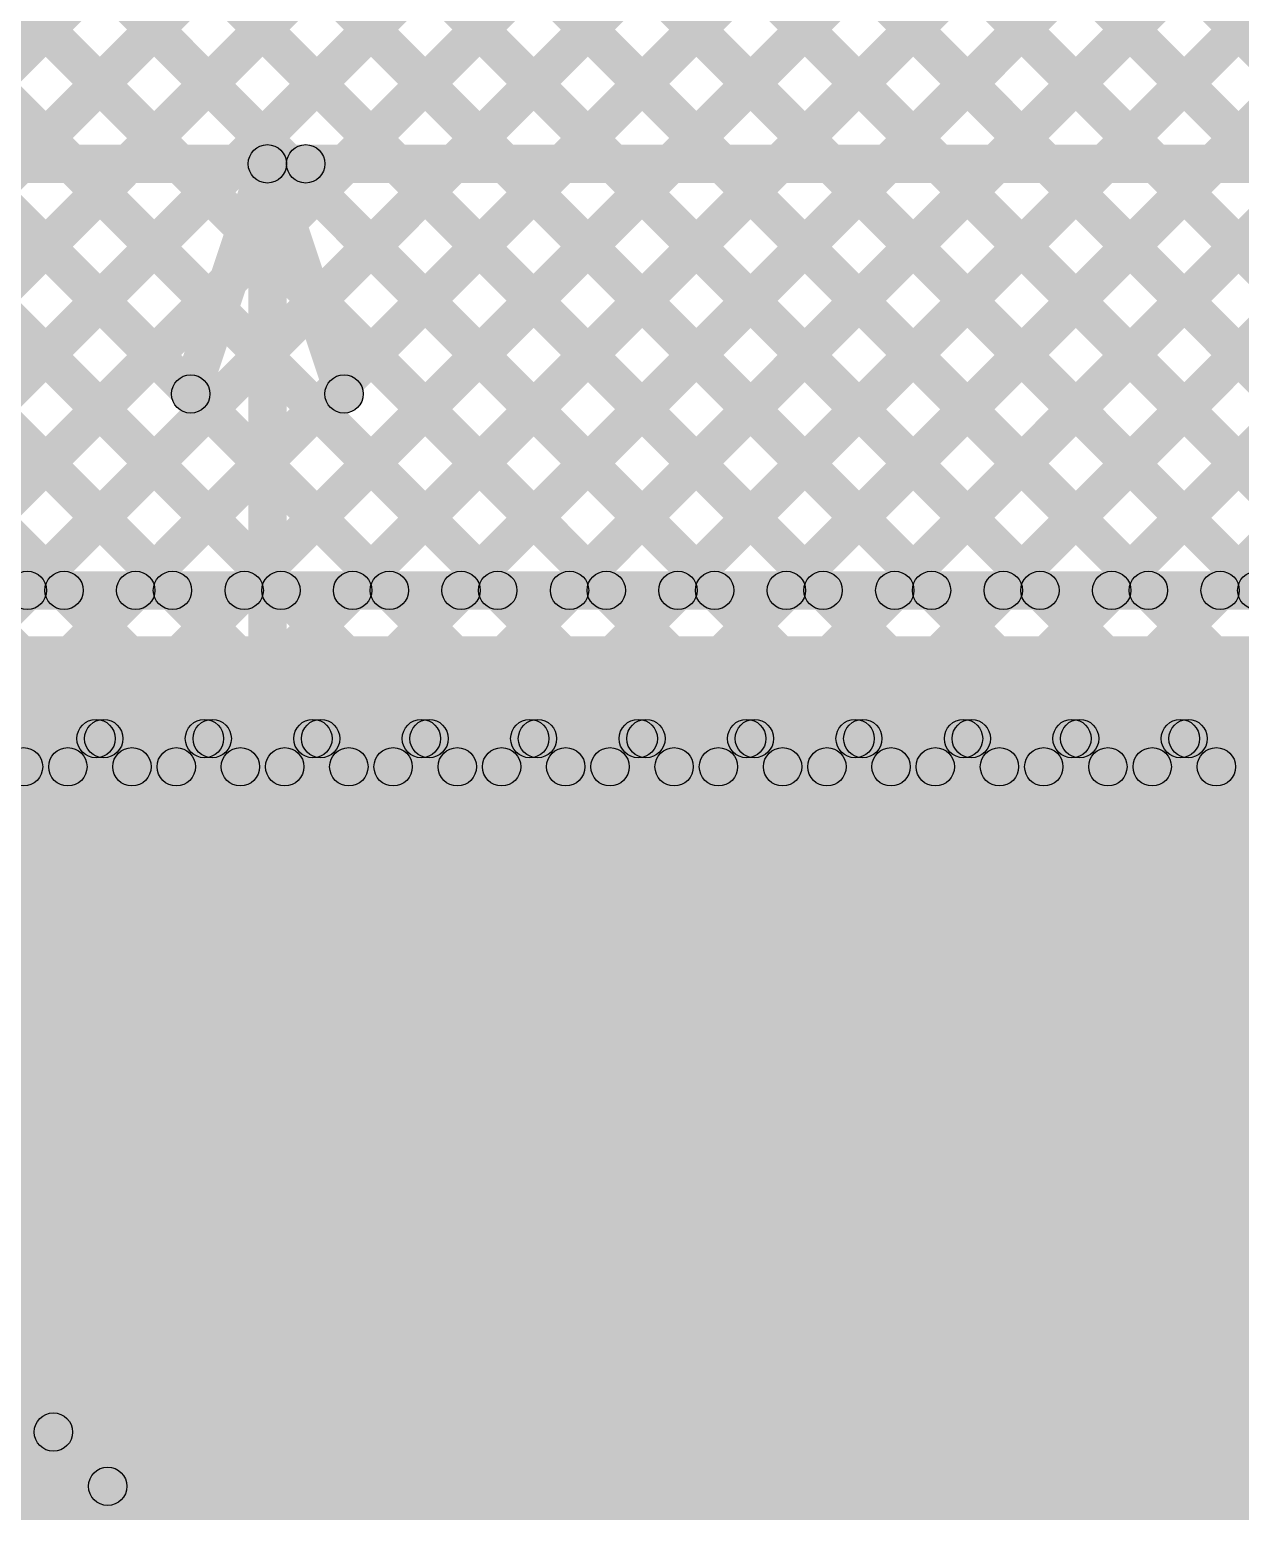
# Model space of a CAD drawing. Header units: millimetres. Extents: x -0.22 to 4.11, y -0.25 to 2.01.
# Drawn here: x 0.831 to 1.1468, y 1.256 to 1.6423 of the extents above; entities that cross this region are included whole.
import ezdxf

# ---------------------------------------------------------------- set-up
doc = ezdxf.new("R2010")
doc.units = ezdxf.units.MM
doc.header["$MEASUREMENT"] = 0
for name, color, linetype in [('BottomLayer', 5, 'Continuous'), ('Mechanical1', 6, 'Continuous'), ('TopLayer', 1, 'Continuous')]:
    doc.layers.add(name, color=color, linetype=linetype)

msp = doc.modelspace()

# ---------------------------------------------------------------- hatches: boundary and pattern name
at = {"layer": 'BottomLayer'}
for points in [[(0.55904, 1.74167), (0.56611, 1.74874), (0.85383, 1.46103), (0.84676, 1.45395)], [(0.55904, 1.74167), (0.56611, 1.74874), (0.85383, 1.46103), (0.84676, 1.45395)], [(0.58734, 1.74165), (0.59441, 1.74872), (0.88211, 1.46103), (0.87504, 1.45395)], [(0.58734, 1.74165), (0.59441, 1.74872), (0.88211, 1.46103), (0.87504, 1.45395)], [(0.61564, 1.74164), (0.62271, 1.74871), (0.9104, 1.46103), (0.90332, 1.45395)], [(0.61564, 1.74164), (0.62271, 1.74871), (0.9104, 1.46103), (0.90332, 1.45395)], [(0.64394, 1.74162), (0.65101, 1.74869), (0.93868, 1.46103), (0.93161, 1.45395)], [(0.64394, 1.74162), (0.65101, 1.74869), (0.93868, 1.46103), (0.93161, 1.45395)], [(0.67224, 1.74161), (0.67931, 1.74868), (0.96696, 1.46103), (0.95989, 1.45395)], [(0.67224, 1.74161), (0.67931, 1.74868), (0.96696, 1.46103), (0.95989, 1.45395)], [(0.69275, 1.49287), (0.68568, 1.49994), (0.93428, 1.74854), (0.94135, 1.74147)], [(0.69275, 1.49287), (0.68568, 1.49994), (0.93428, 1.74854), (0.94135, 1.74147)], [(0.70054, 1.74159), (0.70761, 1.74866), (0.99525, 1.46103), (0.98818, 1.45395)], [(0.70054, 1.74159), (0.70761, 1.74866), (0.99525, 1.46103), (0.98818, 1.45395)], [(0.70883, 1.48067), (0.70176, 1.48774), (0.96255, 1.74853), (0.96962, 1.74146)], [(0.70883, 1.48067), (0.70176, 1.48774), (0.96255, 1.74853), (0.96962, 1.74146)], [(0.7104, 1.45395), (0.70333, 1.46103), (0.99082, 1.74851), (0.99789, 1.74144)], [(0.7104, 1.45395), (0.70333, 1.46103), (0.99082, 1.74851), (0.99789, 1.74144)], [(0.72884, 1.74158), (0.73591, 1.74865), (1.02353, 1.46103), (1.01646, 1.45395)], [(0.72884, 1.74158), (0.73591, 1.74865), (1.02353, 1.46103), (1.01646, 1.45395)], [(0.73869, 1.45395), (0.73162, 1.46103), (1.01909, 1.7485), (1.02616, 1.74143)], [(0.73869, 1.45395), (0.73162, 1.46103), (1.01909, 1.7485), (1.02616, 1.74143)], [(0.75714, 1.74156), (0.76421, 1.74864), (1.05182, 1.46103), (1.04475, 1.45395)], [(0.75714, 1.74156), (0.76421, 1.74864), (1.05182, 1.46103), (1.04475, 1.45395)], [(0.76697, 1.45395), (0.7599, 1.46103), (1.04736, 1.74848), (1.05443, 1.74141)], [(0.76697, 1.45395), (0.7599, 1.46103), (1.04736, 1.74848), (1.05443, 1.74141)], [(0.78543, 1.74155), (0.79251, 1.74862), (1.0801, 1.46103), (1.07303, 1.45395)], [(0.78543, 1.74155), (0.79251, 1.74862), (1.0801, 1.46103), (1.07303, 1.45395)], [(0.79526, 1.45395), (0.78819, 1.46103), (1.07563, 1.74847), (1.0827, 1.7414)], [(0.79526, 1.45395), (0.78819, 1.46103), (1.07563, 1.74847), (1.0827, 1.7414)], [(0.81373, 1.74153), (0.8208, 1.74861), (1.10839, 1.46103), (1.10131, 1.45395)], [(0.81373, 1.74153), (0.8208, 1.74861), (1.10839, 1.46103), (1.10131, 1.45395)], [(0.82354, 1.45395), (0.81647, 1.46103), (1.1039, 1.74845), (1.11097, 1.74138)], [(0.82354, 1.45395), (0.81647, 1.46103), (1.1039, 1.74845), (1.11097, 1.74138)], [(0.84203, 1.74152), (0.8491, 1.74859), (1.13667, 1.46103), (1.1296, 1.45395)], [(0.84203, 1.74152), (0.8491, 1.74859), (1.13667, 1.46103), (1.1296, 1.45395)], [(0.85183, 1.45395), (0.84475, 1.46103), (1.13217, 1.74844), (1.13924, 1.74137)], [(0.85183, 1.45395), (0.84475, 1.46103), (1.13217, 1.74844), (1.13924, 1.74137)], [(0.87033, 1.74151), (0.8774, 1.74858), (1.16495, 1.46103), (1.15788, 1.45395)], [(0.87033, 1.74151), (0.8774, 1.74858), (1.16495, 1.46103), (1.15788, 1.45395)], [(0.88011, 1.45395), (0.87304, 1.46103), (1.16044, 1.74843), (1.16751, 1.74135)], [(0.88011, 1.45395), (0.87304, 1.46103), (1.16044, 1.74843), (1.16751, 1.74135)], [(0.89863, 1.74149), (0.9057, 1.74856), (1.19324, 1.46103), (1.18617, 1.45395)], [(0.89863, 1.74149), (0.9057, 1.74856), (1.19324, 1.46103), (1.18617, 1.45395)], [(0.90839, 1.45395), (0.90132, 1.46103), (1.18871, 1.74841), (1.19578, 1.74134)], [(0.90839, 1.45395), (0.90132, 1.46103), (1.18871, 1.74841), (1.19578, 1.74134)], [(0.92693, 1.74148), (0.934, 1.74855), (1.22152, 1.46103), (1.21445, 1.45395)], [(0.92693, 1.74148), (0.934, 1.74855), (1.22152, 1.46103), (1.21445, 1.45395)], [(0.93668, 1.45395), (0.92961, 1.46103), (1.21698, 1.7484), (1.22405, 1.74132)], [(0.93668, 1.45395), (0.92961, 1.46103), (1.21698, 1.7484), (1.22405, 1.74132)], [(0.95523, 1.74146), (0.9623, 1.74853), (1.24981, 1.46103), (1.24274, 1.45395)], [(0.95523, 1.74146), (0.9623, 1.74853), (1.24981, 1.46103), (1.24274, 1.45395)], [(0.96496, 1.45395), (0.95789, 1.46103), (1.24525, 1.74838), (1.25232, 1.74131)], [(0.96496, 1.45395), (0.95789, 1.46103), (1.24525, 1.74838), (1.25232, 1.74131)], [(0.98353, 1.74145), (0.9906, 1.74852), (1.27809, 1.46103), (1.27102, 1.45395)], [(0.98353, 1.74145), (0.9906, 1.74852), (1.27809, 1.46103), (1.27102, 1.45395)], [(0.99325, 1.45395), (0.98618, 1.46103), (1.27352, 1.74837), (1.28059, 1.7413)], [(0.99325, 1.45395), (0.98618, 1.46103), (1.27352, 1.74837), (1.28059, 1.7413)], [(1.01183, 1.74143), (1.0189, 1.7485), (1.30638, 1.46103), (1.2993, 1.45395)], [(1.01183, 1.74143), (1.0189, 1.7485), (1.30638, 1.46103), (1.2993, 1.45395)], [(1.02153, 1.45395), (1.01446, 1.46103), (1.30179, 1.74835), (1.30886, 1.74128)], [(1.02153, 1.45395), (1.01446, 1.46103), (1.30179, 1.74835), (1.30886, 1.74128)], [(1.04013, 1.74142), (1.0472, 1.74849), (1.33466, 1.46103), (1.32759, 1.45395)], [(1.04013, 1.74142), (1.0472, 1.74849), (1.33466, 1.46103), (1.32759, 1.45395)], [(1.04982, 1.45395), (1.04274, 1.46103), (1.33006, 1.74834), (1.33713, 1.74127)], [(1.04982, 1.45395), (1.04274, 1.46103), (1.33006, 1.74834), (1.33713, 1.74127)], [(1.0781, 1.45395), (1.07103, 1.46103), (1.35833, 1.74832), (1.3654, 1.74125)], [(1.0781, 1.45395), (1.07103, 1.46103), (1.35833, 1.74832), (1.3654, 1.74125)], [(1.10638, 1.45395), (1.09931, 1.46103), (1.3866, 1.74831), (1.39367, 1.74124)], [(1.10638, 1.45395), (1.09931, 1.46103), (1.3866, 1.74831), (1.39367, 1.74124)], [(1.13467, 1.45395), (1.1276, 1.46103), (1.41486, 1.74829), (1.42194, 1.74122)], [(1.13467, 1.45395), (1.1276, 1.46103), (1.41486, 1.74829), (1.42194, 1.74122)], [(0.70217, 1.45249), (0.70217, 1.46249), (1.4208, 1.46249), (1.4208, 1.45249)], [(0.70217, 1.45249), (0.70217, 1.46249), (1.4208, 1.46249), (1.4208, 1.45249)], [(0.52053, 1.221), (1.47253, 1.221), (1.47253, 1.44549), (0.52053, 1.44549)]]:
    msp.add_hatch(color=5, dxfattribs=at).paths.add_polyline_path(points)
h = msp.add_hatch(color=5, dxfattribs=at)
edge = h.paths.add_edge_path()
edge.add_arc((0.84829, 1.45749), 0.005, 0, 360)
h = msp.add_hatch(color=5, dxfattribs=at)
edge = h.paths.add_edge_path()
edge.add_arc((0.84829, 1.45749), 0.005, 0, 360)
h = msp.add_hatch(color=5, dxfattribs=at)
edge = h.paths.add_edge_path()
edge.add_arc((0.85029, 1.45749), 0.005, 0, 360)
h = msp.add_hatch(color=5, dxfattribs=at)
edge = h.paths.add_edge_path()
edge.add_arc((0.85029, 1.45749), 0.005, 0, 360)
h = msp.add_hatch(color=5, dxfattribs=at)
edge = h.paths.add_edge_path()
edge.add_arc((0.87657, 1.45749), 0.005, 0, 360)
h = msp.add_hatch(color=5, dxfattribs=at)
edge = h.paths.add_edge_path()
edge.add_arc((0.87657, 1.45749), 0.005, 0, 360)
h = msp.add_hatch(color=5, dxfattribs=at)
edge = h.paths.add_edge_path()
edge.add_arc((0.87858, 1.45749), 0.005, 0, 360)
h = msp.add_hatch(color=5, dxfattribs=at)
edge = h.paths.add_edge_path()
edge.add_arc((0.87858, 1.45749), 0.005, 0, 360)
h = msp.add_hatch(color=5, dxfattribs=at)
edge = h.paths.add_edge_path()
edge.add_arc((0.90486, 1.45749), 0.005, 0, 360)
h = msp.add_hatch(color=5, dxfattribs=at)
edge = h.paths.add_edge_path()
edge.add_arc((0.90486, 1.45749), 0.005, 0, 360)
h = msp.add_hatch(color=5, dxfattribs=at)
edge = h.paths.add_edge_path()
edge.add_arc((0.90686, 1.45749), 0.005, 0, 360)
h = msp.add_hatch(color=5, dxfattribs=at)
edge = h.paths.add_edge_path()
edge.add_arc((0.90686, 1.45749), 0.005, 0, 360)
h = msp.add_hatch(color=5, dxfattribs=at)
edge = h.paths.add_edge_path()
edge.add_arc((0.93314, 1.45749), 0.005, 0, 360)
h = msp.add_hatch(color=5, dxfattribs=at)
edge = h.paths.add_edge_path()
edge.add_arc((0.93314, 1.45749), 0.005, 0, 360)
h = msp.add_hatch(color=5, dxfattribs=at)
edge = h.paths.add_edge_path()
edge.add_arc((0.93514, 1.45749), 0.005, 0, 360)
h = msp.add_hatch(color=5, dxfattribs=at)
edge = h.paths.add_edge_path()
edge.add_arc((0.93514, 1.45749), 0.005, 0, 360)
h = msp.add_hatch(color=5, dxfattribs=at)
edge = h.paths.add_edge_path()
edge.add_arc((0.96143, 1.45749), 0.005, 0, 360)
h = msp.add_hatch(color=5, dxfattribs=at)
edge = h.paths.add_edge_path()
edge.add_arc((0.96143, 1.45749), 0.005, 0, 360)
h = msp.add_hatch(color=5, dxfattribs=at)
edge = h.paths.add_edge_path()
edge.add_arc((0.96343, 1.45749), 0.005, 0, 360)
h = msp.add_hatch(color=5, dxfattribs=at)
edge = h.paths.add_edge_path()
edge.add_arc((0.96343, 1.45749), 0.005, 0, 360)
h = msp.add_hatch(color=5, dxfattribs=at)
edge = h.paths.add_edge_path()
edge.add_arc((0.98971, 1.45749), 0.005, 0, 360)
h = msp.add_hatch(color=5, dxfattribs=at)
edge = h.paths.add_edge_path()
edge.add_arc((0.98971, 1.45749), 0.005, 0, 360)
h = msp.add_hatch(color=5, dxfattribs=at)
edge = h.paths.add_edge_path()
edge.add_arc((0.99171, 1.45749), 0.005, 0, 360)
h = msp.add_hatch(color=5, dxfattribs=at)
edge = h.paths.add_edge_path()
edge.add_arc((0.99171, 1.45749), 0.005, 0, 360)
h = msp.add_hatch(color=5, dxfattribs=at)
edge = h.paths.add_edge_path()
edge.add_arc((1.018, 1.45749), 0.005, 0, 360)
h = msp.add_hatch(color=5, dxfattribs=at)
edge = h.paths.add_edge_path()
edge.add_arc((1.018, 1.45749), 0.005, 0, 360)
h = msp.add_hatch(color=5, dxfattribs=at)
edge = h.paths.add_edge_path()
edge.add_arc((1.02, 1.45749), 0.005, 0, 360)
h = msp.add_hatch(color=5, dxfattribs=at)
edge = h.paths.add_edge_path()
edge.add_arc((1.02, 1.45749), 0.005, 0, 360)
h = msp.add_hatch(color=5, dxfattribs=at)
edge = h.paths.add_edge_path()
edge.add_arc((1.04628, 1.45749), 0.005, 0, 360)
h = msp.add_hatch(color=5, dxfattribs=at)
edge = h.paths.add_edge_path()
edge.add_arc((1.04628, 1.45749), 0.005, 0, 360)
h = msp.add_hatch(color=5, dxfattribs=at)
edge = h.paths.add_edge_path()
edge.add_arc((1.04828, 1.45749), 0.005, 0, 360)
h = msp.add_hatch(color=5, dxfattribs=at)
edge = h.paths.add_edge_path()
edge.add_arc((1.04828, 1.45749), 0.005, 0, 360)
h = msp.add_hatch(color=5, dxfattribs=at)
edge = h.paths.add_edge_path()
edge.add_arc((1.07456, 1.45749), 0.005, 0, 360)
h = msp.add_hatch(color=5, dxfattribs=at)
edge = h.paths.add_edge_path()
edge.add_arc((1.07456, 1.45749), 0.005, 0, 360)
h = msp.add_hatch(color=5, dxfattribs=at)
edge = h.paths.add_edge_path()
edge.add_arc((1.07657, 1.45749), 0.005, 0, 360)
h = msp.add_hatch(color=5, dxfattribs=at)
edge = h.paths.add_edge_path()
edge.add_arc((1.07657, 1.45749), 0.005, 0, 360)
h = msp.add_hatch(color=5, dxfattribs=at)
edge = h.paths.add_edge_path()
edge.add_arc((1.10285, 1.45749), 0.005, 0, 360)
h = msp.add_hatch(color=5, dxfattribs=at)
edge = h.paths.add_edge_path()
edge.add_arc((1.10285, 1.45749), 0.005, 0, 360)
h = msp.add_hatch(color=5, dxfattribs=at)
edge = h.paths.add_edge_path()
edge.add_arc((1.10485, 1.45749), 0.005, 0, 360)
h = msp.add_hatch(color=5, dxfattribs=at)
edge = h.paths.add_edge_path()
edge.add_arc((1.10485, 1.45749), 0.005, 0, 360)
h = msp.add_hatch(color=5, dxfattribs=at)
edge = h.paths.add_edge_path()
edge.add_arc((1.13113, 1.45749), 0.005, 0, 360)
h = msp.add_hatch(color=5, dxfattribs=at)
edge = h.paths.add_edge_path()
edge.add_arc((1.13113, 1.45749), 0.005, 0, 360)
h = msp.add_hatch(color=5, dxfattribs=at)
edge = h.paths.add_edge_path()
edge.add_arc((1.13313, 1.45749), 0.005, 0, 360)
h = msp.add_hatch(color=5, dxfattribs=at)
edge = h.paths.add_edge_path()
edge.add_arc((1.13313, 1.45749), 0.005, 0, 360)
at = {"layer": 'Mechanical1'}
for points in [[(0.71353, 1.60234), (0.71353, 1.61234), (3.09542, 1.61234), (3.09542, 1.60234)], [(0.72853, 1.60234), (0.72853, 1.61234), (0.90298, 1.61234), (0.90298, 1.60234)], [(0.87772, 1.54576), (0.86824, 1.54892), (0.88824, 1.60892), (0.89772, 1.60576)], [(0.89798, 1.1293), (0.88798, 1.1293), (0.88798, 1.60734), (0.89798, 1.60734)], [(0.88824, 1.60576), (0.89772, 1.60892), (0.91772, 1.54892), (0.90824, 1.54576)], [(0.71353, 1.25013), (0.71353, 1.26013), (1.60256, 1.26013), (1.60256, 1.25013)]]:
    msp.add_hatch(color=6, dxfattribs=at).paths.add_polyline_path(points)
h = msp.add_hatch(color=6, dxfattribs=at)
edge = h.paths.add_edge_path()
edge.add_arc((0.89298, 1.60734), 0.005, 0, 360)
h = msp.add_hatch(color=6, dxfattribs=at)
edge = h.paths.add_edge_path()
edge.add_arc((0.89298, 1.60734), 0.005, 0, 360)
h = msp.add_hatch(color=6, dxfattribs=at)
edge = h.paths.add_edge_path()
edge.add_arc((0.89298, 1.60734), 0.005, 0, 360)
h = msp.add_hatch(color=6, dxfattribs=at)
edge = h.paths.add_edge_path()
edge.add_arc((0.90298, 1.60734), 0.005, 0, 360)
h = msp.add_hatch(color=6, dxfattribs=at)
edge = h.paths.add_edge_path()
edge.add_arc((0.87298, 1.54734), 0.005, 0, 360)
h = msp.add_hatch(color=6, dxfattribs=at)
edge = h.paths.add_edge_path()
edge.add_arc((0.91298, 1.54734), 0.005, 0, 360)
at = {"layer": 'TopLayer'}
for points in [[(0.58734, 1.74165), (0.59441, 1.74872), (0.84347, 1.49966), (0.8364, 1.49259)], [(0.58734, 1.74165), (0.59441, 1.74872), (0.84347, 1.49966), (0.8364, 1.49259)], [(0.61564, 1.74164), (0.62271, 1.74871), (0.87176, 1.49966), (0.86469, 1.49259)], [(0.61564, 1.74164), (0.62271, 1.74871), (0.87176, 1.49966), (0.86469, 1.49259)], [(0.64394, 1.74162), (0.65101, 1.74869), (0.90004, 1.49966), (0.89297, 1.49259)], [(0.64394, 1.74162), (0.65101, 1.74869), (0.90004, 1.49966), (0.89297, 1.49259)], [(0.67224, 1.74161), (0.67931, 1.74868), (0.92833, 1.49966), (0.92125, 1.49259)], [(0.67224, 1.74161), (0.67931, 1.74868), (0.92833, 1.49966), (0.92125, 1.49259)], [(0.69275, 1.49287), (0.68568, 1.49994), (0.93428, 1.74854), (0.94135, 1.74147)], [(0.69275, 1.49287), (0.68568, 1.49994), (0.93428, 1.74854), (0.94135, 1.74147)], [(0.70054, 1.74159), (0.70761, 1.74866), (0.95661, 1.49966), (0.94954, 1.49259)], [(0.70054, 1.74159), (0.70761, 1.74866), (0.95661, 1.49966), (0.94954, 1.49259)], [(0.72076, 1.49259), (0.71369, 1.49966), (0.96255, 1.74853), (0.96962, 1.74146)], [(0.72076, 1.49259), (0.71369, 1.49966), (0.96255, 1.74853), (0.96962, 1.74146)], [(0.72884, 1.74158), (0.73591, 1.74865), (0.98489, 1.49966), (0.97782, 1.49259)], [(0.72884, 1.74158), (0.73591, 1.74865), (0.98489, 1.49966), (0.97782, 1.49259)], [(0.74904, 1.49259), (0.74197, 1.49966), (0.99082, 1.74851), (0.99789, 1.74144)], [(0.74904, 1.49259), (0.74197, 1.49966), (0.99082, 1.74851), (0.99789, 1.74144)], [(0.75714, 1.74156), (0.76421, 1.74864), (1.01318, 1.49966), (1.00611, 1.49259)], [(0.75714, 1.74156), (0.76421, 1.74864), (1.01318, 1.49966), (1.00611, 1.49259)], [(0.77733, 1.49259), (0.77025, 1.49966), (1.01909, 1.7485), (1.02616, 1.74143)], [(0.77733, 1.49259), (0.77025, 1.49966), (1.01909, 1.7485), (1.02616, 1.74143)], [(0.78543, 1.74155), (0.79251, 1.74862), (1.04146, 1.49966), (1.03439, 1.49259)], [(0.78543, 1.74155), (0.79251, 1.74862), (1.04146, 1.49966), (1.03439, 1.49259)], [(0.80561, 1.49259), (0.79854, 1.49966), (1.04736, 1.74848), (1.05443, 1.74141)], [(0.80561, 1.49259), (0.79854, 1.49966), (1.04736, 1.74848), (1.05443, 1.74141)], [(0.81373, 1.74153), (0.8208, 1.74861), (1.06975, 1.49966), (1.06268, 1.49259)], [(0.81373, 1.74153), (0.8208, 1.74861), (1.06975, 1.49966), (1.06268, 1.49259)], [(0.83389, 1.49259), (0.82682, 1.49966), (1.07563, 1.74847), (1.0827, 1.7414)], [(0.83389, 1.49259), (0.82682, 1.49966), (1.07563, 1.74847), (1.0827, 1.7414)], [(0.84203, 1.74152), (0.8491, 1.74859), (1.09803, 1.49966), (1.09096, 1.49259)], [(0.84203, 1.74152), (0.8491, 1.74859), (1.09803, 1.49966), (1.09096, 1.49259)], [(0.86218, 1.49259), (0.85511, 1.49966), (1.1039, 1.74845), (1.11097, 1.74138)], [(0.86218, 1.49259), (0.85511, 1.49966), (1.1039, 1.74845), (1.11097, 1.74138)], [(0.87033, 1.74151), (0.8774, 1.74858), (1.12632, 1.49966), (1.11925, 1.49259)], [(0.87033, 1.74151), (0.8774, 1.74858), (1.12632, 1.49966), (1.11925, 1.49259)], [(0.89046, 1.49259), (0.88339, 1.49966), (1.13217, 1.74844), (1.13924, 1.74137)], [(0.89046, 1.49259), (0.88339, 1.49966), (1.13217, 1.74844), (1.13924, 1.74137)], [(0.89863, 1.74149), (0.9057, 1.74856), (1.1546, 1.49966), (1.14753, 1.49259)], [(0.89863, 1.74149), (0.9057, 1.74856), (1.1546, 1.49966), (1.14753, 1.49259)], [(0.91875, 1.49259), (0.91168, 1.49966), (1.16044, 1.74843), (1.16751, 1.74135)], [(0.91875, 1.49259), (0.91168, 1.49966), (1.16044, 1.74843), (1.16751, 1.74135)], [(0.92693, 1.74148), (0.934, 1.74855), (1.18288, 1.49966), (1.17581, 1.49259)], [(0.92693, 1.74148), (0.934, 1.74855), (1.18288, 1.49966), (1.17581, 1.49259)], [(0.94703, 1.49259), (0.93996, 1.49966), (1.18871, 1.74841), (1.19578, 1.74134)], [(0.94703, 1.49259), (0.93996, 1.49966), (1.18871, 1.74841), (1.19578, 1.74134)], [(0.95523, 1.74146), (0.9623, 1.74853), (1.21117, 1.49966), (1.2041, 1.49259)], [(0.95523, 1.74146), (0.9623, 1.74853), (1.21117, 1.49966), (1.2041, 1.49259)], [(0.97532, 1.49259), (0.96824, 1.49966), (1.21698, 1.7484), (1.22405, 1.74132)], [(0.97532, 1.49259), (0.96824, 1.49966), (1.21698, 1.7484), (1.22405, 1.74132)], [(0.98353, 1.74145), (0.9906, 1.74852), (1.23945, 1.49966), (1.23238, 1.49259)], [(0.98353, 1.74145), (0.9906, 1.74852), (1.23945, 1.49966), (1.23238, 1.49259)], [(1.0036, 1.49259), (0.99653, 1.49966), (1.24525, 1.74838), (1.25232, 1.74131)], [(1.0036, 1.49259), (0.99653, 1.49966), (1.24525, 1.74838), (1.25232, 1.74131)], [(1.01183, 1.74143), (1.0189, 1.7485), (1.26774, 1.49966), (1.26067, 1.49259)], [(1.01183, 1.74143), (1.0189, 1.7485), (1.26774, 1.49966), (1.26067, 1.49259)], [(1.03188, 1.49259), (1.02481, 1.49966), (1.27352, 1.74837), (1.28059, 1.7413)], [(1.03188, 1.49259), (1.02481, 1.49966), (1.27352, 1.74837), (1.28059, 1.7413)], [(1.04013, 1.74142), (1.0472, 1.74849), (1.29602, 1.49966), (1.28895, 1.49259)], [(1.04013, 1.74142), (1.0472, 1.74849), (1.29602, 1.49966), (1.28895, 1.49259)], [(1.06017, 1.49259), (1.0531, 1.49966), (1.30179, 1.74835), (1.30886, 1.74128)], [(1.06017, 1.49259), (1.0531, 1.49966), (1.30179, 1.74835), (1.30886, 1.74128)], [(1.08845, 1.49259), (1.08138, 1.49966), (1.33006, 1.74834), (1.33713, 1.74127)], [(1.08845, 1.49259), (1.08138, 1.49966), (1.33006, 1.74834), (1.33713, 1.74127)], [(1.11674, 1.49259), (1.10967, 1.49966), (1.35833, 1.74832), (1.3654, 1.74125)], [(1.11674, 1.49259), (1.10967, 1.49966), (1.35833, 1.74832), (1.3654, 1.74125)], [(1.14502, 1.49259), (1.13795, 1.49966), (1.3866, 1.74831), (1.39367, 1.74124)], [(1.14502, 1.49259), (1.13795, 1.49966), (1.3866, 1.74831), (1.39367, 1.74124)], [(0.69038, 1.49113), (0.69038, 1.50113), (1.33969, 1.50113), (1.33969, 1.49113)], [(0.69038, 1.49113), (0.69038, 1.50113), (1.33969, 1.50113), (1.33969, 1.49113)], [(0.58881, 1.46213), (0.58881, 1.48413), (1.34922, 1.48413), (1.34922, 1.46213)], [(0.68485, 1.44615), (0.69193, 1.45322), (1.42407, 0.72108), (1.417, 0.71401)], [(0.68485, 1.44615), (0.69193, 1.45322), (1.42407, 0.72108), (1.417, 0.71401)], [(0.69038, 1.44513), (0.69038, 1.45513), (1.34922, 1.45513), (1.34922, 1.44513)], [(0.69038, 1.44513), (0.69038, 1.45513), (1.34922, 1.45513), (1.34922, 1.44513)], [(0.70261, 1.30474), (0.69554, 1.31181), (0.83739, 1.45366), (0.84446, 1.44659)], [(0.70261, 1.30474), (0.69554, 1.31181), (0.83739, 1.45366), (0.84446, 1.44659)], [(0.7127, 1.44659), (0.71977, 1.45366), (1.42407, 0.74936), (1.417, 0.74229)], [(0.7127, 1.44659), (0.71977, 1.45366), (1.42407, 0.74936), (1.417, 0.74229)], [(0.7309, 1.30474), (0.72383, 1.31181), (0.86568, 1.45366), (0.87275, 1.44659)], [(0.7309, 1.30474), (0.72383, 1.31181), (0.86568, 1.45366), (0.87275, 1.44659)], [(0.74098, 1.44659), (0.74805, 1.45366), (1.42407, 0.77765), (1.417, 0.77058)], [(0.74098, 1.44659), (0.74805, 1.45366), (1.42407, 0.77765), (1.417, 0.77058)], [(0.75918, 1.30474), (0.75211, 1.31181), (0.89396, 1.45366), (0.90103, 1.44659)], [(0.75918, 1.30474), (0.75211, 1.31181), (0.89396, 1.45366), (0.90103, 1.44659)], [(0.76926, 1.44659), (0.77634, 1.45366), (1.42407, 0.80593), (1.417, 0.79886)], [(0.76926, 1.44659), (0.77634, 1.45366), (1.42407, 0.80593), (1.417, 0.79886)], [(0.78747, 1.30474), (0.78039, 1.31181), (0.92224, 1.45366), (0.92932, 1.44659)], [(0.78747, 1.30474), (0.78039, 1.31181), (0.92224, 1.45366), (0.92932, 1.44659)], [(0.79755, 1.44659), (0.80462, 1.45366), (1.42407, 0.83422), (1.417, 0.82714)], [(0.79755, 1.44659), (0.80462, 1.45366), (1.42407, 0.83422), (1.417, 0.82714)], [(0.8116, 1.30059), (0.80453, 1.30767), (0.95053, 1.45366), (0.9576, 1.44659)], [(0.8116, 1.30059), (0.80453, 1.30767), (0.95053, 1.45366), (0.9576, 1.44659)], [(0.82657, 1.28728), (0.8195, 1.29435), (0.97881, 1.45366), (0.98588, 1.44659)], [(0.82657, 1.28728), (0.8195, 1.29435), (0.97881, 1.45366), (0.98588, 1.44659)], [(0.82583, 1.44659), (0.8329, 1.45366), (1.42407, 0.8625), (1.417, 0.85543)], [(0.82583, 1.44659), (0.8329, 1.45366), (1.42407, 0.8625), (1.417, 0.85543)], [(0.84071, 1.27313), (0.83364, 1.2802), (1.0071, 1.45366), (1.01417, 1.44659)], [(0.84071, 1.27313), (0.83364, 1.2802), (1.0071, 1.45366), (1.01417, 1.44659)], [(0.85485, 1.25899), (0.84778, 1.26606), (1.03538, 1.45366), (1.04245, 1.44659)], [(0.85485, 1.25899), (0.84778, 1.26606), (1.03538, 1.45366), (1.04245, 1.44659)], [(0.85412, 1.44659), (0.86119, 1.45366), (1.42407, 0.89078), (1.417, 0.88371)], [(0.85412, 1.44659), (0.86119, 1.45366), (1.42407, 0.89078), (1.417, 0.88371)], [(0.86899, 1.24485), (0.86192, 1.25192), (1.06367, 1.45366), (1.07074, 1.44659)], [(0.86899, 1.24485), (0.86192, 1.25192), (1.06367, 1.45366), (1.07074, 1.44659)], [(0.87871, 1.22628), (0.87164, 1.23335), (1.09195, 1.45366), (1.09902, 1.44659)], [(0.87871, 1.22628), (0.87164, 1.23335), (1.09195, 1.45366), (1.09902, 1.44659)], [(0.87907, 1.00036), (0.872, 1.00744), (1.31822, 1.45366), (1.3253, 1.44659)], [(0.87907, 1.02865), (0.872, 1.03572), (1.28994, 1.45366), (1.29701, 1.44659)], [(0.87907, 1.17007), (0.872, 1.17714), (1.14852, 1.45366), (1.15559, 1.44659)], [(0.87907, 1.19835), (0.872, 1.20543), (1.12023, 1.45366), (1.12731, 1.44659)], [(0.87907, 1.05693), (0.872, 1.064), (1.26166, 1.45366), (1.26873, 1.44659)], [(0.87907, 1.14179), (0.872, 1.14886), (1.1768, 1.45366), (1.18387, 1.44659)], [(0.87907, 1.1135), (0.872, 1.12057), (1.20509, 1.45366), (1.21216, 1.44659)], [(0.87907, 1.08522), (0.872, 1.09229), (1.23337, 1.45366), (1.24044, 1.44659)], [(0.87907, 1.00036), (0.872, 1.00744), (1.31822, 1.45366), (1.3253, 1.44659)], [(0.87907, 1.02865), (0.872, 1.03572), (1.28994, 1.45366), (1.29701, 1.44659)], [(0.87907, 1.17007), (0.872, 1.17714), (1.14852, 1.45366), (1.15559, 1.44659)], [(0.87907, 1.19835), (0.872, 1.20543), (1.12023, 1.45366), (1.12731, 1.44659)], [(0.87907, 1.05693), (0.872, 1.064), (1.26166, 1.45366), (1.26873, 1.44659)], [(0.87907, 1.14179), (0.872, 1.14886), (1.1768, 1.45366), (1.18387, 1.44659)], [(0.87907, 1.1135), (0.872, 1.12057), (1.20509, 1.45366), (1.21216, 1.44659)], [(0.87907, 1.08522), (0.872, 1.09229), (1.23337, 1.45366), (1.24044, 1.44659)], [(0.8824, 1.44659), (0.88947, 1.45366), (1.42407, 0.91907), (1.417, 0.912)], [(0.8824, 1.44659), (0.88947, 1.45366), (1.42407, 0.91907), (1.417, 0.912)], [(0.91069, 1.44659), (0.91776, 1.45366), (1.42407, 0.94735), (1.417, 0.94028)], [(0.91069, 1.44659), (0.91776, 1.45366), (1.42407, 0.94735), (1.417, 0.94028)], [(0.93897, 1.44659), (0.94604, 1.45366), (1.42407, 0.97564), (1.417, 0.96857)], [(0.93897, 1.44659), (0.94604, 1.45366), (1.42407, 0.97564), (1.417, 0.96857)], [(0.96725, 1.44659), (0.97433, 1.45366), (1.42407, 1.00392), (1.417, 0.99685)], [(0.96725, 1.44659), (0.97433, 1.45366), (1.42407, 1.00392), (1.417, 0.99685)], [(0.99554, 1.44659), (1.00261, 1.45366), (1.42407, 1.03221), (1.417, 1.02513)], [(0.99554, 1.44659), (1.00261, 1.45366), (1.42407, 1.03221), (1.417, 1.02513)], [(1.02382, 1.44659), (1.03089, 1.45366), (1.42407, 1.06049), (1.417, 1.05342)], [(1.02382, 1.44659), (1.03089, 1.45366), (1.42407, 1.06049), (1.417, 1.05342)], [(1.05211, 1.44659), (1.05918, 1.45366), (1.42407, 1.08877), (1.417, 1.0817)], [(1.05211, 1.44659), (1.05918, 1.45366), (1.42407, 1.08877), (1.417, 1.0817)], [(1.08039, 1.44659), (1.08746, 1.45366), (1.42407, 1.11706), (1.417, 1.10999)], [(1.08039, 1.44659), (1.08746, 1.45366), (1.42407, 1.11706), (1.417, 1.10999)], [(1.10868, 1.44659), (1.11575, 1.45366), (1.42407, 1.14534), (1.417, 1.13827)], [(1.10868, 1.44659), (1.11575, 1.45366), (1.42407, 1.14534), (1.417, 1.13827)], [(1.13696, 1.44659), (1.14403, 1.45366), (1.42407, 1.17363), (1.417, 1.16656)], [(1.13696, 1.44659), (1.14403, 1.45366), (1.42407, 1.17363), (1.417, 1.16656)], [(0.81143, 1.29534), (0.8185, 1.30241), (0.86967, 1.25125), (0.8626, 1.24418)], [(0.81143, 1.29534), (0.8185, 1.30241), (0.86967, 1.25125), (0.8626, 1.24418)], [(0.77817, 1.26213), (0.80645, 1.29042), (0.85767, 1.2392), (0.82939, 1.21091)]]:
    msp.add_hatch(color=1, dxfattribs=at).paths.add_polyline_path(points)
h = msp.add_hatch(color=1, dxfattribs=at)
edge = h.paths.add_edge_path()
edge.add_arc((0.83036, 1.49613), 0.005, 0, 360)
h = msp.add_hatch(color=1, dxfattribs=at)
edge = h.paths.add_edge_path()
edge.add_arc((0.83036, 1.49613), 0.005, 0, 360)
h = msp.add_hatch(color=1, dxfattribs=at)
edge = h.paths.add_edge_path()
edge.add_arc((0.83994, 1.49613), 0.005, 0, 360)
h = msp.add_hatch(color=1, dxfattribs=at)
edge = h.paths.add_edge_path()
edge.add_arc((0.83994, 1.49613), 0.005, 0, 360)
h = msp.add_hatch(color=1, dxfattribs=at)
edge = h.paths.add_edge_path()
edge.add_arc((0.85864, 1.49613), 0.005, 0, 360)
h = msp.add_hatch(color=1, dxfattribs=at)
edge = h.paths.add_edge_path()
edge.add_arc((0.85864, 1.49613), 0.005, 0, 360)
h = msp.add_hatch(color=1, dxfattribs=at)
edge = h.paths.add_edge_path()
edge.add_arc((0.86822, 1.49613), 0.005, 0, 360)
h = msp.add_hatch(color=1, dxfattribs=at)
edge = h.paths.add_edge_path()
edge.add_arc((0.86822, 1.49613), 0.005, 0, 360)
h = msp.add_hatch(color=1, dxfattribs=at)
edge = h.paths.add_edge_path()
edge.add_arc((0.88693, 1.49613), 0.005, 0, 360)
h = msp.add_hatch(color=1, dxfattribs=at)
edge = h.paths.add_edge_path()
edge.add_arc((0.88693, 1.49613), 0.005, 0, 360)
h = msp.add_hatch(color=1, dxfattribs=at)
edge = h.paths.add_edge_path()
edge.add_arc((0.89651, 1.49613), 0.005, 0, 360)
h = msp.add_hatch(color=1, dxfattribs=at)
edge = h.paths.add_edge_path()
edge.add_arc((0.89651, 1.49613), 0.005, 0, 360)
h = msp.add_hatch(color=1, dxfattribs=at)
edge = h.paths.add_edge_path()
edge.add_arc((0.91521, 1.49613), 0.005, 0, 360)
h = msp.add_hatch(color=1, dxfattribs=at)
edge = h.paths.add_edge_path()
edge.add_arc((0.91521, 1.49613), 0.005, 0, 360)
h = msp.add_hatch(color=1, dxfattribs=at)
edge = h.paths.add_edge_path()
edge.add_arc((0.92479, 1.49613), 0.005, 0, 360)
h = msp.add_hatch(color=1, dxfattribs=at)
edge = h.paths.add_edge_path()
edge.add_arc((0.92479, 1.49613), 0.005, 0, 360)
h = msp.add_hatch(color=1, dxfattribs=at)
edge = h.paths.add_edge_path()
edge.add_arc((0.9435, 1.49613), 0.005, 0, 360)
h = msp.add_hatch(color=1, dxfattribs=at)
edge = h.paths.add_edge_path()
edge.add_arc((0.9435, 1.49613), 0.005, 0, 360)
h = msp.add_hatch(color=1, dxfattribs=at)
edge = h.paths.add_edge_path()
edge.add_arc((0.95307, 1.49613), 0.005, 0, 360)
h = msp.add_hatch(color=1, dxfattribs=at)
edge = h.paths.add_edge_path()
edge.add_arc((0.95307, 1.49613), 0.005, 0, 360)
h = msp.add_hatch(color=1, dxfattribs=at)
edge = h.paths.add_edge_path()
edge.add_arc((0.97178, 1.49613), 0.005, 0, 360)
h = msp.add_hatch(color=1, dxfattribs=at)
edge = h.paths.add_edge_path()
edge.add_arc((0.97178, 1.49613), 0.005, 0, 360)
h = msp.add_hatch(color=1, dxfattribs=at)
edge = h.paths.add_edge_path()
edge.add_arc((0.98136, 1.49613), 0.005, 0, 360)
h = msp.add_hatch(color=1, dxfattribs=at)
edge = h.paths.add_edge_path()
edge.add_arc((0.98136, 1.49613), 0.005, 0, 360)
h = msp.add_hatch(color=1, dxfattribs=at)
edge = h.paths.add_edge_path()
edge.add_arc((1.00006, 1.49613), 0.005, 0, 360)
h = msp.add_hatch(color=1, dxfattribs=at)
edge = h.paths.add_edge_path()
edge.add_arc((1.00006, 1.49613), 0.005, 0, 360)
h = msp.add_hatch(color=1, dxfattribs=at)
edge = h.paths.add_edge_path()
edge.add_arc((1.00964, 1.49613), 0.005, 0, 360)
h = msp.add_hatch(color=1, dxfattribs=at)
edge = h.paths.add_edge_path()
edge.add_arc((1.00964, 1.49613), 0.005, 0, 360)
h = msp.add_hatch(color=1, dxfattribs=at)
edge = h.paths.add_edge_path()
edge.add_arc((1.02835, 1.49613), 0.005, 0, 360)
h = msp.add_hatch(color=1, dxfattribs=at)
edge = h.paths.add_edge_path()
edge.add_arc((1.02835, 1.49613), 0.005, 0, 360)
h = msp.add_hatch(color=1, dxfattribs=at)
edge = h.paths.add_edge_path()
edge.add_arc((1.03793, 1.49613), 0.005, 0, 360)
h = msp.add_hatch(color=1, dxfattribs=at)
edge = h.paths.add_edge_path()
edge.add_arc((1.03793, 1.49613), 0.005, 0, 360)
h = msp.add_hatch(color=1, dxfattribs=at)
edge = h.paths.add_edge_path()
edge.add_arc((1.05663, 1.49613), 0.005, 0, 360)
h = msp.add_hatch(color=1, dxfattribs=at)
edge = h.paths.add_edge_path()
edge.add_arc((1.05663, 1.49613), 0.005, 0, 360)
h = msp.add_hatch(color=1, dxfattribs=at)
edge = h.paths.add_edge_path()
edge.add_arc((1.06621, 1.49613), 0.005, 0, 360)
h = msp.add_hatch(color=1, dxfattribs=at)
edge = h.paths.add_edge_path()
edge.add_arc((1.06621, 1.49613), 0.005, 0, 360)
h = msp.add_hatch(color=1, dxfattribs=at)
edge = h.paths.add_edge_path()
edge.add_arc((1.08492, 1.49613), 0.005, 0, 360)
h = msp.add_hatch(color=1, dxfattribs=at)
edge = h.paths.add_edge_path()
edge.add_arc((1.08492, 1.49613), 0.005, 0, 360)
h = msp.add_hatch(color=1, dxfattribs=at)
edge = h.paths.add_edge_path()
edge.add_arc((1.0945, 1.49613), 0.005, 0, 360)
h = msp.add_hatch(color=1, dxfattribs=at)
edge = h.paths.add_edge_path()
edge.add_arc((1.0945, 1.49613), 0.005, 0, 360)
h = msp.add_hatch(color=1, dxfattribs=at)
edge = h.paths.add_edge_path()
edge.add_arc((1.1132, 1.49613), 0.005, 0, 360)
h = msp.add_hatch(color=1, dxfattribs=at)
edge = h.paths.add_edge_path()
edge.add_arc((1.1132, 1.49613), 0.005, 0, 360)
h = msp.add_hatch(color=1, dxfattribs=at)
edge = h.paths.add_edge_path()
edge.add_arc((1.12278, 1.49613), 0.005, 0, 360)
h = msp.add_hatch(color=1, dxfattribs=at)
edge = h.paths.add_edge_path()
edge.add_arc((1.12278, 1.49613), 0.005, 0, 360)
h = msp.add_hatch(color=1, dxfattribs=at)
edge = h.paths.add_edge_path()
edge.add_arc((1.14149, 1.49613), 0.005, 0, 360)
h = msp.add_hatch(color=1, dxfattribs=at)
edge = h.paths.add_edge_path()
edge.add_arc((1.14149, 1.49613), 0.005, 0, 360)
h = msp.add_hatch(color=1, dxfattribs=at)
edge = h.paths.add_edge_path()
edge.add_arc((1.15106, 1.49613), 0.005, 0, 360)
h = msp.add_hatch(color=1, dxfattribs=at)
edge = h.paths.add_edge_path()
edge.add_arc((1.15106, 1.49613), 0.005, 0, 360)
h = msp.add_hatch(color=1, dxfattribs=at)
edge = h.paths.add_edge_path()
edge.add_arc((0.82937, 1.45013), 0.005, 0, 360)
h = msp.add_hatch(color=1, dxfattribs=at)
edge = h.paths.add_edge_path()
edge.add_arc((0.82937, 1.45013), 0.005, 0, 360)
h = msp.add_hatch(color=1, dxfattribs=at)
edge = h.paths.add_edge_path()
edge.add_arc((0.84093, 1.45013), 0.005, 0, 360)
h = msp.add_hatch(color=1, dxfattribs=at)
edge = h.paths.add_edge_path()
edge.add_arc((0.84093, 1.45013), 0.005, 0, 360)
h = msp.add_hatch(color=1, dxfattribs=at)
edge = h.paths.add_edge_path()
edge.add_arc((0.85765, 1.45013), 0.005, 0, 360)
h = msp.add_hatch(color=1, dxfattribs=at)
edge = h.paths.add_edge_path()
edge.add_arc((0.85765, 1.45013), 0.005, 0, 360)
h = msp.add_hatch(color=1, dxfattribs=at)
edge = h.paths.add_edge_path()
edge.add_arc((0.86921, 1.45013), 0.005, 0, 360)
h = msp.add_hatch(color=1, dxfattribs=at)
edge = h.paths.add_edge_path()
edge.add_arc((0.86921, 1.45013), 0.005, 0, 360)
h = msp.add_hatch(color=1, dxfattribs=at)
edge = h.paths.add_edge_path()
edge.add_arc((0.88594, 1.45013), 0.005, 0, 360)
h = msp.add_hatch(color=1, dxfattribs=at)
edge = h.paths.add_edge_path()
edge.add_arc((0.88594, 1.45013), 0.005, 0, 360)
h = msp.add_hatch(color=1, dxfattribs=at)
edge = h.paths.add_edge_path()
edge.add_arc((0.8975, 1.45013), 0.005, 0, 360)
h = msp.add_hatch(color=1, dxfattribs=at)
edge = h.paths.add_edge_path()
edge.add_arc((0.8975, 1.45013), 0.005, 0, 360)
h = msp.add_hatch(color=1, dxfattribs=at)
edge = h.paths.add_edge_path()
edge.add_arc((0.91422, 1.45013), 0.005, 0, 360)
h = msp.add_hatch(color=1, dxfattribs=at)
edge = h.paths.add_edge_path()
edge.add_arc((0.91422, 1.45013), 0.005, 0, 360)
h = msp.add_hatch(color=1, dxfattribs=at)
edge = h.paths.add_edge_path()
edge.add_arc((0.92578, 1.45013), 0.005, 0, 360)
h = msp.add_hatch(color=1, dxfattribs=at)
edge = h.paths.add_edge_path()
edge.add_arc((0.92578, 1.45013), 0.005, 0, 360)
h = msp.add_hatch(color=1, dxfattribs=at)
edge = h.paths.add_edge_path()
edge.add_arc((0.94251, 1.45013), 0.005, 0, 360)
h = msp.add_hatch(color=1, dxfattribs=at)
edge = h.paths.add_edge_path()
edge.add_arc((0.94251, 1.45013), 0.005, 0, 360)
h = msp.add_hatch(color=1, dxfattribs=at)
edge = h.paths.add_edge_path()
edge.add_arc((0.95406, 1.45013), 0.005, 0, 360)
h = msp.add_hatch(color=1, dxfattribs=at)
edge = h.paths.add_edge_path()
edge.add_arc((0.95406, 1.45013), 0.005, 0, 360)
h = msp.add_hatch(color=1, dxfattribs=at)
edge = h.paths.add_edge_path()
edge.add_arc((0.97079, 1.45013), 0.005, 0, 360)
h = msp.add_hatch(color=1, dxfattribs=at)
edge = h.paths.add_edge_path()
edge.add_arc((0.97079, 1.45013), 0.005, 0, 360)
h = msp.add_hatch(color=1, dxfattribs=at)
edge = h.paths.add_edge_path()
edge.add_arc((0.98235, 1.45013), 0.005, 0, 360)
h = msp.add_hatch(color=1, dxfattribs=at)
edge = h.paths.add_edge_path()
edge.add_arc((0.98235, 1.45013), 0.005, 0, 360)
h = msp.add_hatch(color=1, dxfattribs=at)
edge = h.paths.add_edge_path()
edge.add_arc((0.99907, 1.45013), 0.005, 0, 360)
h = msp.add_hatch(color=1, dxfattribs=at)
edge = h.paths.add_edge_path()
edge.add_arc((0.99907, 1.45013), 0.005, 0, 360)
h = msp.add_hatch(color=1, dxfattribs=at)
edge = h.paths.add_edge_path()
edge.add_arc((1.01063, 1.45013), 0.005, 0, 360)
h = msp.add_hatch(color=1, dxfattribs=at)
edge = h.paths.add_edge_path()
edge.add_arc((1.01063, 1.45013), 0.005, 0, 360)
h = msp.add_hatch(color=1, dxfattribs=at)
edge = h.paths.add_edge_path()
edge.add_arc((1.02736, 1.45013), 0.005, 0, 360)
h = msp.add_hatch(color=1, dxfattribs=at)
edge = h.paths.add_edge_path()
edge.add_arc((1.02736, 1.45013), 0.005, 0, 360)
h = msp.add_hatch(color=1, dxfattribs=at)
edge = h.paths.add_edge_path()
edge.add_arc((1.03892, 1.45013), 0.005, 0, 360)
h = msp.add_hatch(color=1, dxfattribs=at)
edge = h.paths.add_edge_path()
edge.add_arc((1.03892, 1.45013), 0.005, 0, 360)
h = msp.add_hatch(color=1, dxfattribs=at)
edge = h.paths.add_edge_path()
edge.add_arc((1.05564, 1.45013), 0.005, 0, 360)
h = msp.add_hatch(color=1, dxfattribs=at)
edge = h.paths.add_edge_path()
edge.add_arc((1.05564, 1.45013), 0.005, 0, 360)
h = msp.add_hatch(color=1, dxfattribs=at)
edge = h.paths.add_edge_path()
edge.add_arc((1.0672, 1.45013), 0.005, 0, 360)
h = msp.add_hatch(color=1, dxfattribs=at)
edge = h.paths.add_edge_path()
edge.add_arc((1.0672, 1.45013), 0.005, 0, 360)
h = msp.add_hatch(color=1, dxfattribs=at)
edge = h.paths.add_edge_path()
edge.add_arc((1.08393, 1.45013), 0.005, 0, 360)
h = msp.add_hatch(color=1, dxfattribs=at)
edge = h.paths.add_edge_path()
edge.add_arc((1.08393, 1.45013), 0.005, 0, 360)
h = msp.add_hatch(color=1, dxfattribs=at)
edge = h.paths.add_edge_path()
edge.add_arc((1.09549, 1.45013), 0.005, 0, 360)
h = msp.add_hatch(color=1, dxfattribs=at)
edge = h.paths.add_edge_path()
edge.add_arc((1.09549, 1.45013), 0.005, 0, 360)
h = msp.add_hatch(color=1, dxfattribs=at)
edge = h.paths.add_edge_path()
edge.add_arc((1.11221, 1.45013), 0.005, 0, 360)
h = msp.add_hatch(color=1, dxfattribs=at)
edge = h.paths.add_edge_path()
edge.add_arc((1.11221, 1.45013), 0.005, 0, 360)
h = msp.add_hatch(color=1, dxfattribs=at)
edge = h.paths.add_edge_path()
edge.add_arc((1.12377, 1.45013), 0.005, 0, 360)
h = msp.add_hatch(color=1, dxfattribs=at)
edge = h.paths.add_edge_path()
edge.add_arc((1.12377, 1.45013), 0.005, 0, 360)
h = msp.add_hatch(color=1, dxfattribs=at)
edge = h.paths.add_edge_path()
edge.add_arc((1.1405, 1.45013), 0.005, 0, 360)
h = msp.add_hatch(color=1, dxfattribs=at)
edge = h.paths.add_edge_path()
edge.add_arc((1.1405, 1.45013), 0.005, 0, 360)
h = msp.add_hatch(color=1, dxfattribs=at)
edge = h.paths.add_edge_path()
edge.add_arc((0.83717, 1.27667), 0.005, 0, 360)
h = msp.add_hatch(color=1, dxfattribs=at)
edge = h.paths.add_edge_path()
edge.add_arc((0.83717, 1.27667), 0.005, 0, 360)
h = msp.add_hatch(color=1, dxfattribs=at)
edge = h.paths.add_edge_path()
edge.add_arc((0.85132, 1.26253), 0.005, 0, 360)
h = msp.add_hatch(color=1, dxfattribs=at)
edge = h.paths.add_edge_path()
edge.add_arc((0.85132, 1.26253), 0.005, 0, 360)

# ---------------------------------------------------------------- linework, layer by layer
at = {"layer": 'BottomLayer'}
for centre in [(0.84829, 1.45749), (0.84829, 1.45749), (0.85029, 1.45749), (0.85029, 1.45749), (0.87657, 1.45749), (0.87657, 1.45749), (0.87858, 1.45749), (0.87858, 1.45749), (0.90486, 1.45749), (0.90486, 1.45749), (0.90686, 1.45749), (0.90686, 1.45749), (0.93314, 1.45749), (0.93314, 1.45749), (0.93514, 1.45749), (0.93514, 1.45749), (0.96143, 1.45749), (0.96143, 1.45749), (0.96343, 1.45749), (0.96343, 1.45749), (0.98971, 1.45749), (0.98971, 1.45749), (0.99171, 1.45749), (0.99171, 1.45749), (1.018, 1.45749), (1.018, 1.45749), (1.02, 1.45749), (1.02, 1.45749), (1.04628, 1.45749), (1.04628, 1.45749), (1.04828, 1.45749), (1.04828, 1.45749), (1.07456, 1.45749), (1.07456, 1.45749), (1.07657, 1.45749), (1.07657, 1.45749), (1.10285, 1.45749), (1.10285, 1.45749), (1.10485, 1.45749), (1.10485, 1.45749), (1.13113, 1.45749), (1.13113, 1.45749), (1.13313, 1.45749), (1.13313, 1.45749)]:
    msp.add_circle(centre, 0.005, dxfattribs=at)
at = {"layer": 'Mechanical1'}
for centre in [(0.89298, 1.60734), (0.89298, 1.60734), (0.89298, 1.60734), (0.90298, 1.60734), (0.87298, 1.54734), (0.91298, 1.54734)]:
    msp.add_circle(centre, 0.005, dxfattribs=at)
at = {"layer": 'TopLayer'}
for centre in [(0.83036, 1.49613), (0.83036, 1.49613), (0.83994, 1.49613), (0.83994, 1.49613), (0.85864, 1.49613), (0.85864, 1.49613), (0.86822, 1.49613), (0.86822, 1.49613), (0.88693, 1.49613), (0.88693, 1.49613), (0.89651, 1.49613), (0.89651, 1.49613), (0.91521, 1.49613), (0.91521, 1.49613), (0.92479, 1.49613), (0.92479, 1.49613), (0.9435, 1.49613), (0.9435, 1.49613), (0.95307, 1.49613), (0.95307, 1.49613), (0.97178, 1.49613), (0.97178, 1.49613), (0.98136, 1.49613), (0.98136, 1.49613), (1.00006, 1.49613), (1.00006, 1.49613), (1.00964, 1.49613), (1.00964, 1.49613), (1.02835, 1.49613), (1.02835, 1.49613), (1.03793, 1.49613), (1.03793, 1.49613), (1.05663, 1.49613), (1.05663, 1.49613), (1.06621, 1.49613), (1.06621, 1.49613), (1.08492, 1.49613), (1.08492, 1.49613), (1.0945, 1.49613), (1.0945, 1.49613), (1.1132, 1.49613), (1.1132, 1.49613), (1.12278, 1.49613), (1.12278, 1.49613), (1.14149, 1.49613), (1.14149, 1.49613), (1.15106, 1.49613), (1.15106, 1.49613), (0.82937, 1.45013), (0.82937, 1.45013), (0.84093, 1.45013), (0.84093, 1.45013), (0.85765, 1.45013), (0.85765, 1.45013), (0.86921, 1.45013), (0.86921, 1.45013), (0.88594, 1.45013), (0.88594, 1.45013), (0.8975, 1.45013), (0.8975, 1.45013), (0.91422, 1.45013), (0.91422, 1.45013), (0.92578, 1.45013), (0.92578, 1.45013), (0.94251, 1.45013), (0.94251, 1.45013), (0.95406, 1.45013), (0.95406, 1.45013), (0.97079, 1.45013), (0.97079, 1.45013), (0.98235, 1.45013), (0.98235, 1.45013), (0.99907, 1.45013), (0.99907, 1.45013), (1.01063, 1.45013), (1.01063, 1.45013), (1.02736, 1.45013), (1.02736, 1.45013), (1.03892, 1.45013), (1.03892, 1.45013), (1.05564, 1.45013), (1.05564, 1.45013), (1.0672, 1.45013), (1.0672, 1.45013), (1.08393, 1.45013), (1.08393, 1.45013), (1.09549, 1.45013), (1.09549, 1.45013), (1.11221, 1.45013), (1.11221, 1.45013), (1.12377, 1.45013), (1.12377, 1.45013), (1.1405, 1.45013), (1.1405, 1.45013), (0.83717, 1.27667), (0.83717, 1.27667), (0.85132, 1.26253), (0.85132, 1.26253)]:
    msp.add_circle(centre, 0.005, dxfattribs=at)

doc.saveas('drawing.dxf')
